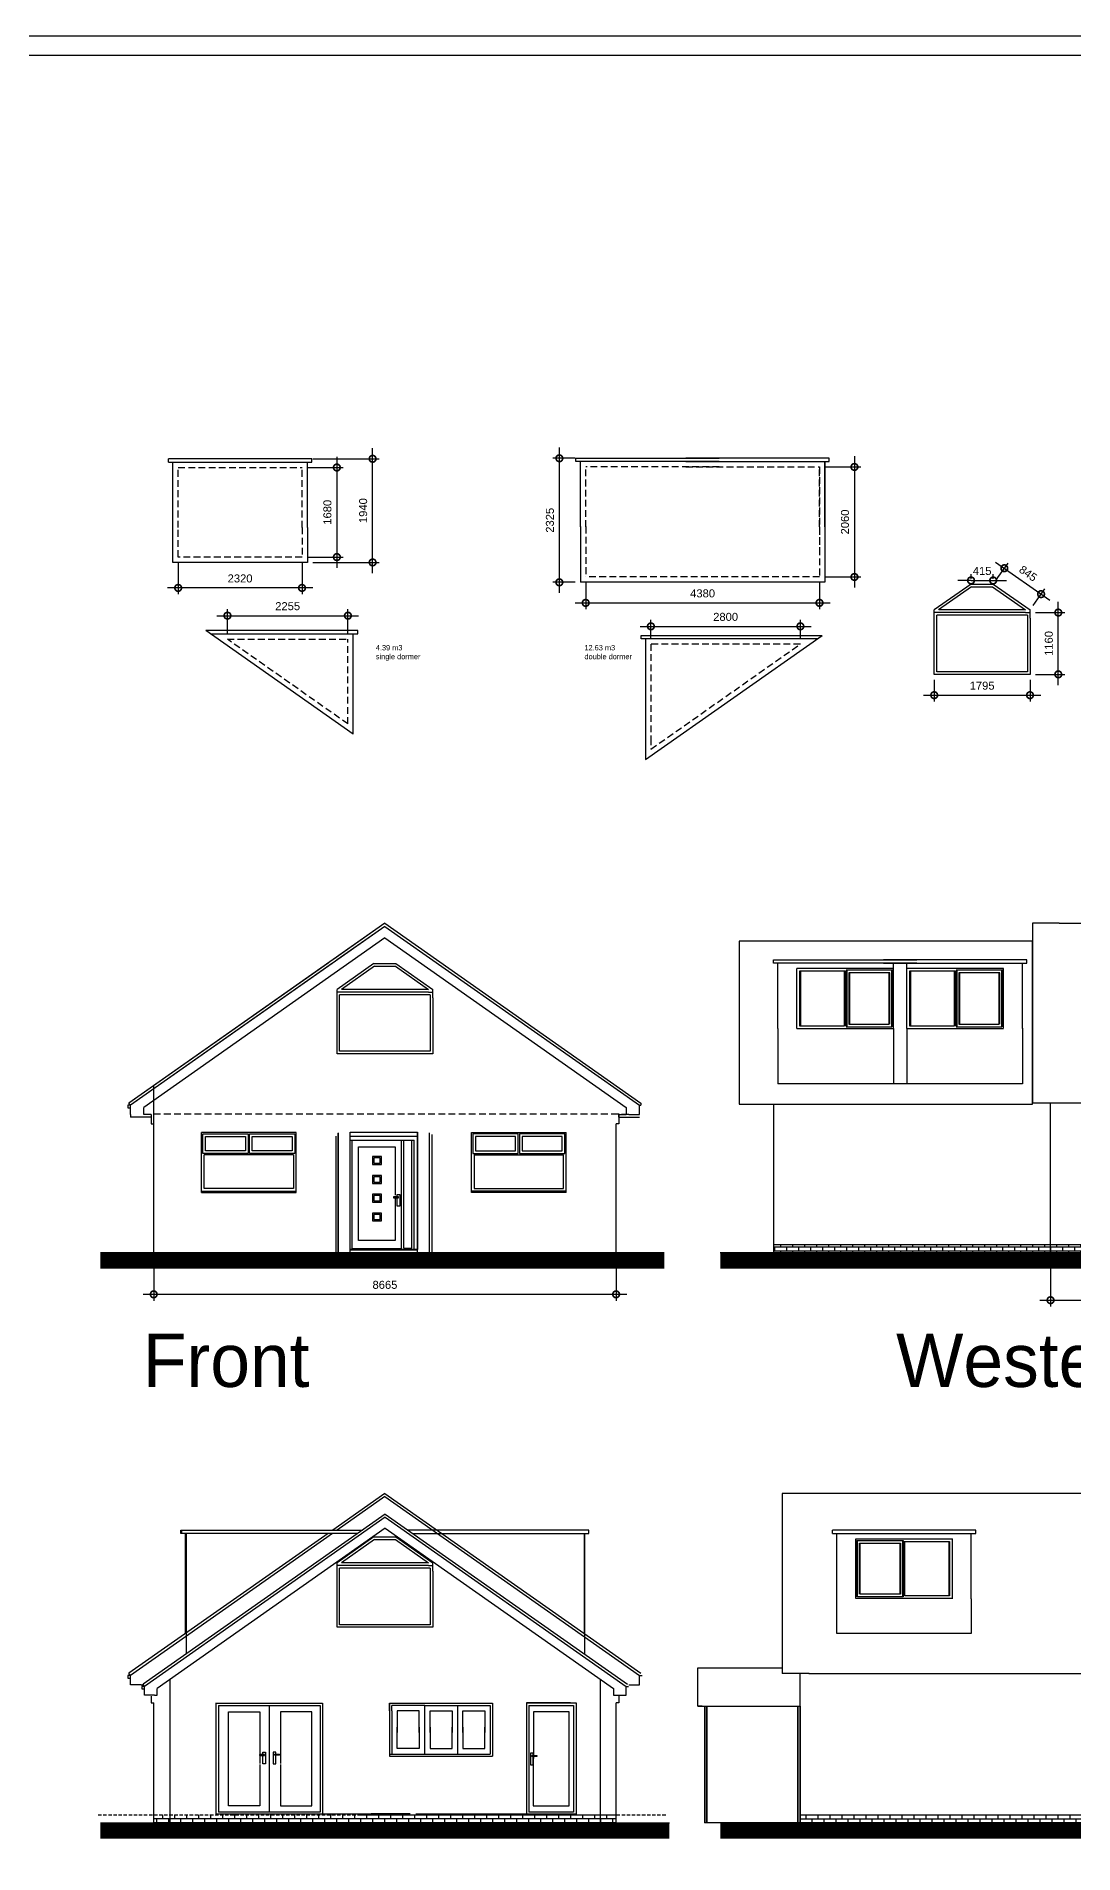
# Model space of a CAD drawing. Header units: millimetres. Extents: x 172500 to 842273, y -2500 to 360123.
# Drawn here: x 215958 to 235398, y 25027 to 59088 of the extents above; entities that cross this region are included whole.
import ezdxf

# ---------------------------------------------------------------- set-up
doc = ezdxf.new("R2010")
doc.units = ezdxf.units.MM
doc.linetypes.add('DASHED', pattern=[19.05, 12.7, -6.35])
for name, color, linetype, plot in [('A2  --  Construction Lines', 30, 'Continuous', False), ('A2  --  Defpoints', 16, 'Continuous', False), ('A2  --  Viewport', 243, 'Continuous', False)]:
    doc.layers.add(name, color=color, linetype=linetype, plot=plot)
for name, color, linetype in [('A2 - 1 (0.13mm)', 1, 'Continuous'), ('A2 - Elevation - Detail', 8, 'Continuous'), ('A2 - Elevation - Main Detail', 1, 'Continuous'), ('A2 - Elevation - Wall', 7, 'Continuous'), ('A2 - Elevation - Windoors', 2, 'Continuous'), ('A2 - Hatch - Brick', 8, 'Continuous'), ('A2 - Hatch - Roof', 8, 'Continuous'), ('A2 - Plan - Windoors', 2, 'Continuous')]:
    doc.layers.add(name, color=color, linetype=linetype)
doc.styles.get("Standard").update_dxf_attribs({"font": ''})
doc.styles.add('TEMPLATE (Arial)', font='arial.ttf')
doc.styles.get('Standard').set_extended_font_data('Poppins Light')
doc.dimstyles.new('A2 - Modern', dxfattribs={"dimscale": 100, "dimtxt": 1.5, "dimasz": 2.5, "dimexe": 1.2, "dimexo": 1, "dimgap": 1, "dimtad": 1, "dimdec": 0, "dimrnd": 5, "dimdsep": 46, "dimtxsty": 'TEMPLATE (Arial)', "dimblk1": 'DOTSMALL', "dimblk2": 'DOTSMALL', "dimsah": 1, "dimcen": 2.5, "dimdle": 2, "dimclrd": 251, "dimclre": 251, "dimclrt": 3, "dimadec": 1, "dimazin": 0, "dimtfac": 1, "dimtdec": 0, "dimtix": 1, "dimtmove": 2, "dimatfit": 3, "dimldrblk": 'ARCHTICK', "dimfxl": 1, "dimtfillclr": 3, "dimarcsym": 0})
pattern_1 = [(0, (15540.69, -132326.91), (0, 74.990173), []), (90, (15540.69, -132326.91), (-112.4712, 74.990173), [74.99017, -74.99017])]
pattern_2 = [(0, (-24837.41, -147693.64), (0, 74.990173), []), (90, (-24837.41, -147693.64), (-112.4712, 74.990173), [74.99017, -74.99017])]

# ---------------------------------------------------------------- blocks, each defined once
blk = doc.blocks.new('*U23')
at = {"layer": 'A2  --  Defpoints', "color": 1}
blk.add_lwpolyline([(-29700, -2525), (29520, -2525), (29520, 39352), (-29700, 39352)], close=True, dxfattribs=at)
at = {"layer": 'A2  --  Viewport'}
blk.add_lwpolyline([(22845, -2175), (-29350, -2175), (-29350, 39002), (22845, 39002)], dxfattribs=at)
blk = doc.blocks.new('_DotSmall')
at = {"color": 0, "linetype": 'ByBlock', "const_width": 0.5}
blk.add_lwpolyline([(-0.0625, 0, 1), (0.0625, 0, 1)], format="xyb", close=True, dxfattribs=at)
blk = doc.blocks.new('*D117')
at = {"layer": 'A2 - 1 (0.13mm)', "color": 251, "lineweight": -2, "transparency": 16777216}
for p, q in [((232785, 47030), (232785, 46620)), ((234580, 47030), (234580, 46620)), ((232585, 46740), (234780, 46740))]:
    blk.add_line(p, q, dxfattribs=at)
at = {"layer": 'A2 - 1 (0.13mm)', "color": 251, "lineweight": -2, "transparency": 16777216, "xscale": 250, "yscale": 250, "zscale": 250, "rotation": 180}
blk.add_blockref('_DotSmall', (232785, 46740), dxfattribs=at)
at = {"layer": 'A2 - 1 (0.13mm)', "color": 251, "lineweight": -2, "transparency": 16777216, "xscale": 250, "yscale": 250, "zscale": 250}
blk.add_blockref('_DotSmall', (234580, 46740), dxfattribs=at)
at = {"layer": 'A2 - 1 (0.13mm)', "color": 3, "transparency": 16777216, "insert": (233683, 46917), "char_height": 150, "attachment_point": 5, "style": 'TEMPLATE (Arial)'}
blk.add_mtext('1795', dxfattribs=at)
blk = doc.blocks.new('_ArchTick')
at = {"color": 0, "linetype": 'ByBlock', "const_width": 0.15}
blk.add_lwpolyline([(-0.5, -0.5), (0.5, 0.5)], dxfattribs=at)
blk = doc.blocks.new('*D130')
at = {"layer": 'A2 - 1 (0.13mm)', "color": 251, "lineweight": -2, "transparency": 16777216}
for p, q in [((235110, 46930), (235110, 48488)), ((234680, 48288), (235230, 48288)), ((234680, 47130), (235230, 47130))]:
    blk.add_line(p, q, dxfattribs=at)
at = {"layer": 'A2 - 1 (0.13mm)', "color": 251, "lineweight": -2, "transparency": 16777216, "xscale": 250, "yscale": 250, "zscale": 250}
for p, rotation in [((235110, 48288), 90), ((235110, 47130), 270)]:
    blk.add_blockref('_DotSmall', p, dxfattribs=dict(at, rotation=rotation))
at = {"layer": 'A2 - 1 (0.13mm)', "color": 3, "transparency": 16777216, "insert": (234933, 47709), "char_height": 150, "attachment_point": 5, "rotation": 90, "style": 'TEMPLATE (Arial)'}
blk.add_mtext('1160', dxfattribs=at)
blk = doc.blocks.new('*D131')
at = {"layer": 'A2 - 1 (0.13mm)', "color": 251, "lineweight": -2, "transparency": 16777216}
for p, q in [((233475, 48890), (233225, 48890)), ((233475, 48922), (233475, 49010)), ((233475, 48890), (233890, 48890)), ((233890, 48922), (233890, 49010)), ((233890, 48890), (234140, 48890))]:
    blk.add_line(p, q, dxfattribs=at)
at = {"layer": 'A2 - 1 (0.13mm)', "color": 251, "lineweight": -2, "transparency": 16777216, "xscale": 250, "yscale": 250, "zscale": 250}
blk.add_blockref('_DotSmall', (233475, 48890), dxfattribs=at)
at = {"layer": 'A2 - 1 (0.13mm)', "color": 251, "lineweight": -2, "transparency": 16777216, "xscale": 250, "yscale": 250, "zscale": 250, "rotation": 180}
blk.add_blockref('_DotSmall', (233890, 48890), dxfattribs=at)
at = {"layer": 'A2 - 1 (0.13mm)', "color": 3, "transparency": 16777216, "insert": (233683, 49067), "char_height": 150, "attachment_point": 5, "style": 'TEMPLATE (Arial)'}
blk.add_mtext('415', dxfattribs=at)
blk = doc.blocks.new('*D132')
at = {"layer": 'A2 - 1 (0.13mm)', "color": 251, "lineweight": -2, "transparency": 16777216}
for p, q in [((218158, 36193), (218158, 35390)), ((226823, 36193), (226823, 35390)), ((217958, 35510), (227023, 35510))]:
    blk.add_line(p, q, dxfattribs=at)
at = {"layer": 'A2 - 1 (0.13mm)', "color": 251, "lineweight": -2, "transparency": 16777216, "xscale": 250, "yscale": 250, "zscale": 250, "rotation": 180}
blk.add_blockref('_DotSmall', (218158, 35510), dxfattribs=at)
at = {"layer": 'A2 - 1 (0.13mm)', "color": 251, "lineweight": -2, "transparency": 16777216, "xscale": 250, "yscale": 250, "zscale": 250}
blk.add_blockref('_DotSmall', (226823, 35510), dxfattribs=at)
at = {"layer": 'A2 - 1 (0.13mm)', "color": 3, "transparency": 16777216, "insert": (222491, 35687), "char_height": 150, "attachment_point": 5, "style": 'TEMPLATE (Arial)'}
blk.add_mtext('8665', dxfattribs=at)
blk = doc.blocks.new('*D133')
at = {"layer": 'A2 - 1 (0.13mm)', "color": 251, "lineweight": -2, "transparency": 16777216}
for p, q in [((234965, 36343), (234965, 35280)), ((244105, 36343), (244105, 35280)), ((234765, 35400), (244305, 35400))]:
    blk.add_line(p, q, dxfattribs=at)
at = {"layer": 'A2 - 1 (0.13mm)', "color": 251, "lineweight": -2, "transparency": 16777216, "xscale": 250, "yscale": 250, "zscale": 250, "rotation": 180}
blk.add_blockref('_DotSmall', (234965, 35400), dxfattribs=at)
at = {"layer": 'A2 - 1 (0.13mm)', "color": 251, "lineweight": -2, "transparency": 16777216, "xscale": 250, "yscale": 250, "zscale": 250}
blk.add_blockref('_DotSmall', (244105, 35400), dxfattribs=at)
at = {"layer": 'A2 - 1 (0.13mm)', "color": 3, "transparency": 16777216, "insert": (239535, 35577), "char_height": 150, "attachment_point": 5, "style": 'TEMPLATE (Arial)'}
blk.add_mtext('9140', dxfattribs=at)
blk = doc.blocks.new('*D142')
at = {"layer": 'A2 - 1 (0.13mm)', "color": 251, "lineweight": -2, "transparency": 16777216}
for p, q in [((231290, 51217), (231290, 48755)), ((230735, 51017), (231410, 51017)), ((230735, 48955), (231410, 48955))]:
    blk.add_line(p, q, dxfattribs=at)
at = {"layer": 'A2 - 1 (0.13mm)', "color": 251, "lineweight": -2, "transparency": 16777216, "xscale": 250, "yscale": 250, "zscale": 250}
for p, rotation in [((231290, 51017), 90), ((231290, 48955), 270)]:
    blk.add_blockref('_DotSmall', p, dxfattribs=dict(at, rotation=rotation))
at = {"layer": 'A2 - 1 (0.13mm)', "color": 3, "transparency": 16777216, "insert": (231113, 49986), "char_height": 150, "attachment_point": 5, "rotation": 90, "style": 'TEMPLATE (Arial)'}
blk.add_mtext('2060', dxfattribs=at)
blk = doc.blocks.new('*D143')
at = {"layer": 'A2 - 1 (0.13mm)', "color": 251, "lineweight": -2, "transparency": 16777216}
for p, q in [((226253, 48855), (226253, 48350)), ((230635, 48855), (230635, 48350)), ((226053, 48470), (230835, 48470))]:
    blk.add_line(p, q, dxfattribs=at)
at = {"layer": 'A2 - 1 (0.13mm)', "color": 251, "lineweight": -2, "transparency": 16777216, "xscale": 250, "yscale": 250, "zscale": 250, "rotation": 180}
blk.add_blockref('_DotSmall', (226253, 48470), dxfattribs=at)
at = {"layer": 'A2 - 1 (0.13mm)', "color": 251, "lineweight": -2, "transparency": 16777216, "xscale": 250, "yscale": 250, "zscale": 250}
blk.add_blockref('_DotSmall', (230635, 48470), dxfattribs=at)
at = {"layer": 'A2 - 1 (0.13mm)', "color": 3, "transparency": 16777216, "insert": (228444, 48647), "char_height": 150, "attachment_point": 5, "style": 'TEMPLATE (Arial)'}
blk.add_mtext('4380', dxfattribs=at)
blk = doc.blocks.new('*D144')
at = {"layer": 'A2 - 1 (0.13mm)', "color": 251, "lineweight": -2, "transparency": 16777216}
for p, q in [((227275, 48030), (230477, 48030)), ((227475, 47798), (227475, 48150)), ((230277, 47798), (230277, 48150))]:
    blk.add_line(p, q, dxfattribs=at)
at = {"layer": 'A2 - 1 (0.13mm)', "color": 251, "lineweight": -2, "transparency": 16777216, "xscale": 250, "yscale": 250, "zscale": 250, "rotation": 180}
blk.add_blockref('_DotSmall', (227475, 48030), dxfattribs=at)
at = {"layer": 'A2 - 1 (0.13mm)', "color": 251, "lineweight": -2, "transparency": 16777216, "xscale": 250, "yscale": 250, "zscale": 250}
blk.add_blockref('_DotSmall', (230277, 48030), dxfattribs=at)
at = {"layer": 'A2 - 1 (0.13mm)', "color": 3, "transparency": 16777216, "insert": (228876, 48207), "char_height": 150, "attachment_point": 5, "style": 'TEMPLATE (Arial)'}
blk.add_mtext('2800', dxfattribs=at)
blk = doc.blocks.new('*D155')
at = {"layer": 'A2 - 1 (0.13mm)', "color": 251, "lineweight": -2, "transparency": 16777216}
for p, q in [((221590, 51207), (221590, 49128)), ((221037, 51007), (221710, 51007)), ((221037, 49328), (221710, 49328))]:
    blk.add_line(p, q, dxfattribs=at)
at = {"layer": 'A2 - 1 (0.13mm)', "color": 251, "lineweight": -2, "transparency": 16777216, "xscale": 250, "yscale": 250, "zscale": 250}
for p, rotation in [((221590, 51007), 90), ((221590, 49328), 270)]:
    blk.add_blockref('_DotSmall', p, dxfattribs=dict(at, rotation=rotation))
at = {"layer": 'A2 - 1 (0.13mm)', "color": 3, "transparency": 16777216, "insert": (221413, 50168), "char_height": 150, "attachment_point": 5, "rotation": 90, "style": 'TEMPLATE (Arial)'}
blk.add_mtext('1680', dxfattribs=at)
blk = doc.blocks.new('*D156')
at = {"layer": 'A2 - 1 (0.13mm)', "color": 251, "lineweight": -2, "transparency": 16777216}
for p, q in [((218616, 49228), (218616, 48630)), ((220937, 49228), (220937, 48630)), ((221137, 48750), (218416, 48750))]:
    blk.add_line(p, q, dxfattribs=at)
at = {"layer": 'A2 - 1 (0.13mm)', "color": 251, "lineweight": -2, "transparency": 16777216, "xscale": 250, "yscale": 250, "zscale": 250, "rotation": 180}
blk.add_blockref('_DotSmall', (218616, 48750), dxfattribs=at)
at = {"layer": 'A2 - 1 (0.13mm)', "color": 251, "lineweight": -2, "transparency": 16777216, "xscale": 250, "yscale": 250, "zscale": 250}
blk.add_blockref('_DotSmall', (220937, 48750), dxfattribs=at)
at = {"layer": 'A2 - 1 (0.13mm)', "color": 3, "transparency": 16777216, "insert": (219776, 48927), "char_height": 150, "attachment_point": 5, "style": 'TEMPLATE (Arial)'}
blk.add_mtext('2320', dxfattribs=at)
blk = doc.blocks.new('*D158')
at = {"layer": 'A2 - 1 (0.13mm)', "color": 251, "lineweight": -2, "transparency": 16777216}
for p, q in [((219340, 48230), (221997, 48230)), ((219540, 47887), (219540, 48350)), ((221797, 47887), (221797, 48350))]:
    blk.add_line(p, q, dxfattribs=at)
at = {"layer": 'A2 - 1 (0.13mm)', "color": 251, "lineweight": -2, "transparency": 16777216, "xscale": 250, "yscale": 250, "zscale": 250, "rotation": 180}
blk.add_blockref('_DotSmall', (219540, 48230), dxfattribs=at)
at = {"layer": 'A2 - 1 (0.13mm)', "color": 251, "lineweight": -2, "transparency": 16777216, "xscale": 250, "yscale": 250, "zscale": 250}
blk.add_blockref('_DotSmall', (221797, 48230), dxfattribs=at)
at = {"layer": 'A2 - 1 (0.13mm)', "color": 3, "transparency": 16777216, "insert": (220668, 48407), "char_height": 150, "attachment_point": 5, "style": 'TEMPLATE (Arial)'}
blk.add_mtext('2255', dxfattribs=at)
blk = doc.blocks.new('*D160')
at = {"layer": 'A2 - 1 (0.13mm)', "color": 251, "lineweight": -2, "transparency": 16777216}
for p, q in [((226053, 51180), (225640, 51180)), ((225760, 48655), (225760, 51380)), ((226053, 48855), (225640, 48855))]:
    blk.add_line(p, q, dxfattribs=at)
at = {"layer": 'A2 - 1 (0.13mm)', "color": 251, "lineweight": -2, "transparency": 16777216, "xscale": 250, "yscale": 250, "zscale": 250}
for p, rotation in [((225760, 51180), 90), ((225760, 48855), 270)]:
    blk.add_blockref('_DotSmall', p, dxfattribs=dict(at, rotation=rotation))
at = {"layer": 'A2 - 1 (0.13mm)', "color": 3, "transparency": 16777216, "insert": (225583, 50018), "char_height": 150, "attachment_point": 5, "rotation": 90, "style": 'TEMPLATE (Arial)'}
blk.add_mtext('2325', dxfattribs=at)
blk = doc.blocks.new('*U162')
at = {"layer": 'A2 - Elevation - Detail'}
for points in [[(83, 74), (-83, 74), (-83, -74), (83, -74)], [(58, 49), (-58, 49), (-58, -49), (58, -49)]]:
    blk.add_lwpolyline(points, close=True, dxfattribs=at)
blk = doc.blocks.new('*U164')
at = {"layer": 'A2 - Plan - Windoors', "color": 0, "linetype": 'ByBlock', "lineweight": -2, "transparency": 16777216}
for p in [(0, 1057), (0, 704), (0, 352), (0, 0)]:
    blk.add_blockref('*U162', p, dxfattribs=at)
blk = doc.blocks.new('*D171')
at = {"layer": 'A2 - 1 (0.13mm)', "color": 251, "lineweight": -2, "transparency": 16777216}
for p, q in [((221137, 51170), (222380, 51170)), ((222260, 49028), (222260, 51370)), ((221137, 49228), (222380, 49228))]:
    blk.add_line(p, q, dxfattribs=at)
at = {"layer": 'A2 - 1 (0.13mm)', "color": 251, "lineweight": -2, "transparency": 16777216, "xscale": 250, "yscale": 250, "zscale": 250}
for p, rotation in [((222260, 51170), 90), ((222260, 49228), 270)]:
    blk.add_blockref('_DotSmall', p, dxfattribs=dict(at, rotation=rotation))
at = {"layer": 'A2 - 1 (0.13mm)', "color": 3, "transparency": 16777216, "insert": (222083, 50199), "char_height": 150, "attachment_point": 5, "rotation": 90, "style": 'TEMPLATE (Arial)'}
blk.add_mtext('1940', dxfattribs=at)
blk = doc.blocks.new('*D172')
at = {"layer": 'A2 - 1 (0.13mm)', "color": 251, "lineweight": -2, "transparency": 16777216}
for p, q in [((233935, 49234), (234952, 48519)), ((233948, 48904), (234168, 49217)), ((234638, 48419), (234857, 48732)), ((198427, 30462), (198427, 31430)), ((203618, 30462), (203618, 31430)), ((198227, 31310), (203818, 31310))]:
    blk.add_line(p, q, dxfattribs=at)
at = {"layer": 'A2 - 1 (0.13mm)', "color": 251, "lineweight": -2, "transparency": 16777216, "xscale": 250, "yscale": 250, "zscale": 250}
for p, rotation in [((234099, 49119), 144.8918952329957), ((234788, 48634), 324.8918952329958), ((198427, 31310), 180)]:
    blk.add_blockref('_DotSmall', p, dxfattribs=dict(at, rotation=rotation))
blk.add_blockref('_DotSmall', (203618, 31310), dxfattribs=at)
at = {"layer": 'A2 - 1 (0.13mm)', "color": 3, "transparency": 16777216, "insert": (234545, 49021), "char_height": 150, "attachment_point": 5, "rotation": 324.8919, "style": 'TEMPLATE (Arial)'}
blk.add_mtext('845', dxfattribs=at)
at = {"layer": 'A2 - 1 (0.13mm)', "color": 3, "transparency": 16777216, "insert": (201022, 31487), "char_height": 150, "attachment_point": 5, "style": 'TEMPLATE (Arial)'}
blk.add_mtext('5190', dxfattribs=at)

msp = doc.modelspace()

# ---------------------------------------------------------------- hatches: boundary and pattern name
at = {"layer": 'A2 - Hatch - Brick'}
h = msp.add_hatch(dxfattribs=at)
h.set_pattern_fill('AR-BRSTD', color=256, scale=1.107)
h.set_pattern_definition(pattern_1)
h.paths.add_polyline_path([(234965.3, 36292.7), (234965.3, 36442.7), (229774.1, 36442.7), (229774.1, 36292.7)])
h = msp.add_hatch(dxfattribs=at)
h.set_pattern_fill('AR-BRSTD', color=256, scale=1.107)
h.set_pattern_definition(pattern_1)
h.paths.add_polyline_path([(234965.3, 36442.7), (234965.3, 36292.7), (238960.3, 36292.7), (238960.3, 36442.7)])
h = msp.add_hatch(dxfattribs=at)
h.set_pattern_fill('AR-BRSTD', color=256, scale=1.107)
h.set_pattern_definition(pattern_2)
h.paths.add_polyline_path([(218458, 25754.9), (218158, 25754.9), (218158, 25604.9), (218458, 25604.9)])
h = msp.add_hatch(dxfattribs=at)
h.set_pattern_fill('AR-BRSTD', color=256, scale=1.107)
h.set_pattern_definition(pattern_2)
h.paths.add_polyline_path([(226523, 25604.9), (226523, 25754.9), (218458, 25754.9), (218458, 25604.9)])
h = msp.add_hatch(dxfattribs=at)
h.set_pattern_fill('AR-BRSTD', color=256, scale=1.107)
h.set_pattern_definition(pattern_2)
h.paths.add_polyline_path([(226523, 25754.9), (226523, 25604.9), (226823, 25604.9), (226823, 25754.9)])
h = msp.add_hatch(dxfattribs=at)
h.set_pattern_fill('AR-BRSTD', color=256, scale=1.107)
h.set_pattern_definition([(0, (230274.06, 25754.9), (0, 74.9902), []), (90, (230274.06, 25754.9), (-112.4712, 74.9902), [74.9902, -74.9902])])
h.paths.add_polyline_path([(230274.1, 25754.9), (230274.1, 25604.9), (239414.1, 25604.9), (239414.1, 25754.9)])
at = {"layer": 'A2 - Hatch - Roof'}
h = msp.add_hatch(dxfattribs=at)
h.set_pattern_fill('LINE', color=8, scale=50)
h.set_pattern_definition([(0, (218083, 31367.2), (0, 158.75), [])])
h.paths.add_polyline_path([(218179.8, 29229.9), (218158.8, 29229.9), (218158.8, 29179.9), (218208, 29179.9)])
h = msp.add_hatch(dxfattribs=at)
h.set_pattern_fill('LINE', color=8, scale=50)
h.set_pattern_definition([(0, (374673.87, 31366.32), (0, 158.75), [])])
h.paths.add_polyline_path([(226773, 29179.9), (226819.5, 29179.9), (226819.5, 29229.9), (226801.2, 29229.9)])

# ---------------------------------------------------------------- linework, layer by layer
at = {"layer": 'A2  --  Construction Lines', "linetype": 'DASHED', "ltscale": 5}
msp.add_line((217116.7, 25754.9), (227781.7, 25754.9), dxfattribs=at)
msp.add_line((217116.7, 25754.9), (227781.7, 25754.9), dxfattribs=at)
at = {"layer": 'A2 - 1 (0.13mm)'}
for p, q in [((221120, 51170), (218432.9, 51170)), ((218432.9, 51107.2), (218432.9, 51170)), ((218432.9, 51107.2), (221120, 51107.2)), ((218516.1, 49882.1), (218516.1, 51107.2)), ((221036.9, 49882.1), (221036.9, 51107.2)), ((221120, 51107.2), (221120, 51170)), ((218516.1, 49227.9), (218516.1, 49882.1)), ((221036.9, 49882.1), (221036.9, 49227.9)), ((221036.9, 49227.9), (218516.1, 49227.9)), ((221980, 47950), (219134.3, 47950)), ((219223.6, 47887.2), (221980, 47887.2)), ((222490.5, 42466.9), (217693.8, 39094.7)), ((222490.5, 42407.3), (217720.5, 39053.9)), ((222490.5, 42466.9), (221513.4, 41780)), ((222490.5, 42407.3), (221598.2, 41780)), ((222490.5, 42466.9), (227287.2, 39094.7)), ((222490.5, 42466.9), (227287.2, 39094.7)), ((222490.5, 42407.3), (227260.5, 39053.9)), ((222490.5, 42407.3), (227260.5, 39053.9)), ((222490.5, 42189.6), (217970.5, 39012)), ((222490.5, 42189.6), (227010.5, 39012)), ((221424.1, 41717.2), (217693.8, 39094.7)), ((221508.9, 41717.2), (217720.5, 39053.9)), ((229774.1, 41780), (232461.1, 41780)), ((229774.1, 41717.2), (229774.1, 41780)), ((232461.1, 41717.2), (229774.1, 41717.2)), ((229857.2, 40492.1), (229857.2, 41717.2)), ((230211.9, 40492.1), (230211.9, 41616.9)), ((232023.2, 41616.9), (230211.9, 41616.9)), ((231117, 41565.9), (230278, 41565.9)), ((234522.4, 41780), (231835.3, 41780)), ((231835.3, 41717.2), (234522.4, 41717.2)), ((232023.2, 40498.5), (232023.2, 41717.2)), ((232273.2, 40494.4), (232273.2, 41717.2)), ((233178.3, 41565.9), (232339.3, 41565.9)), ((234084.5, 40498.5), (234084.5, 41616.9)), ((234439.3, 40492.1), (234439.3, 41717.2)), ((234522.4, 41717.2), (234522.4, 41780)), ((229857.2, 40492.1), (229857.2, 39455.1)), ((230211.9, 40494.4), (232023.2, 40494.4)), ((232023.2, 40494.4), (232023.2, 39455.1)), ((232273.2, 40494.4), (234084.5, 40494.4)), ((232273.2, 40494.4), (232273.2, 39455.1)), ((234439.3, 40498.5), (234439.3, 39455.1)), ((217720.5, 38879.6), (217720.5, 38829.6)), ((218108, 38879.6), (218108, 38705.3)), ((226873, 38879.6), (226873, 38705.3)), ((218108, 38705.3), (218158, 38705.3)), ((226873, 38705.3), (226823, 38705.3)), ((226873, 38704.5), (226823, 38704.1)), ((226871.8, 38828.8), (226873, 38704.5)), ((222490.5, 31779), (221513.4, 31092.1)), ((222490.5, 31719.4), (221598.2, 31092.1)), ((222490.5, 31779), (227287.2, 28406.9)), ((222490.5, 31719.4), (227260.5, 28366)), ((222497.3, 31391.4), (217958.6, 28200.6)), ((222497.3, 31391.4), (227036.1, 28200.6)), ((221424.1, 31029.4), (217693.8, 28406.9)), ((221508.9, 31029.4), (217720.5, 28366)), ((222497.3, 31335), (217983.8, 28162)), ((222497.3, 31129.1), (218220.4, 28122.3)), ((218667.7, 31092.1), (221513.4, 31092.1)), ((221424.1, 31029.4), (218667.7, 31029.4)), ((222497.3, 31335), (227010.8, 28162)), ((222497.3, 31129.1), (226774.3, 28122.3)), ((226313.3, 31092.1), (223467.6, 31092.1)), ((223556.9, 31029.4), (226313.3, 31029.4)), ((233563.3, 31092.1), (230876.2, 31092.1)), ((230876.2, 31029.4), (230876.2, 31092.1)), ((230876.2, 31029.4), (233563.3, 31029.4)), ((230959.3, 29804.3), (230959.3, 31029.4)), ((233480.1, 29804.3), (233480.1, 31029.4)), ((233563.3, 31029.4), (233563.3, 31092.1)), ((231314.1, 29810.6), (231314.1, 30929.1)), ((231314.1, 30929.1), (233125.4, 30929.1)), ((232220.3, 30878), (233059.3, 30878)), ((233125.4, 29804.3), (233125.4, 30929.1)), ((230959.3, 29150), (230959.3, 29804.3)), ((233125.4, 29806.6), (231314.1, 29806.6)), ((233480.1, 29804.3), (233480.1, 29150)), ((233480.1, 29150), (230959.3, 29150)), ((218108, 27979.2), (218108, 27854.9)), ((226873, 27979.2), (226873, 27854.9)), ((218108, 27854.9), (218158, 27854.9)), ((226873, 27854.9), (226823, 27854.9))]:
    msp.add_line(p, q, dxfattribs=at)
at = {"layer": 'A2 - 1 (0.13mm)', "color": 1}
for p, q in [((226070, 51180), (228757.1, 51180)), ((228757.1, 51117.2), (226070, 51117.2)), ((226153.1, 49892.1), (226153.1, 51117.2)), ((230818.4, 51180), (228131.3, 51180)), ((228131.3, 51117.2), (230818.4, 51117.2)), ((230735.2, 49892.1), (230735.2, 51117.2)), ((227292, 47861), (230682.2, 47861)), ((230592.9, 47798.3), (227292, 47798.3)), ((218681.4, 31092.1), (222071.6, 31092.1)), ((221982.3, 31029.4), (218681.4, 31029.4)), ((226313.3, 31092.1), (222923.1, 31092.1)), ((223012.4, 31029.4), (226313.3, 31029.4))]:
    msp.add_line(p, q, dxfattribs=at)
at = {"layer": 'A2 - 1 (0.13mm)', "linetype": 'DASHED', "ltscale": 10}
for p, q in [((218616.1, 49882.1), (218616.1, 51007.2)), ((218616.1, 51007.2), (220936.9, 51007.2)), ((220936.9, 49882.1), (220936.9, 51007.2)), ((226253.1, 49892.1), (226253.1, 51017.2)), ((228757.1, 51017.2), (226253.1, 51017.2)), ((218616.1, 49327.9), (218616.1, 49882.1)), ((220936.9, 49882.1), (220936.9, 49327.9)), ((220936.9, 49327.9), (218616.1, 49327.9)), ((219539.7, 47787.2), (221796.9, 47787.2))]:
    msp.add_line(p, q, dxfattribs=at)
at = {"layer": 'A2 - 1 (0.13mm)', "color": 1, "linetype": 'DASHED', "ltscale": 10}
for p, q in [((228131.3, 51017.2), (230635.2, 51017.2)), ((230635.2, 49892.1), (230635.2, 51017.2)), ((230276.8, 47698.3), (227475.1, 47698.3))]:
    msp.add_line(p, q, dxfattribs=at)
at = {"layer": 'A2 - 1 (0.13mm)', "color": 1}
for points in [[(226070, 51117.2), (226070, 51180)], [(230735.2, 51117.2), (230735.2, 48855.2), (230735.2, 48855.2), (226153.1, 48855.2)], [(230818.4, 51117.2), (230818.4, 51180)], [(226153.1, 49898.5), (226153.1, 49237.9)], [(230735.2, 49892.1), (230735.2, 49237.9)], [(226153.1, 49237.9), (226153.1, 48855.2)], [(227292, 47798.3), (227292, 47861)], [(227375.1, 45536.1), (230682.2, 47861)], [(227375.1, 47798.3), (227375.1, 45928.5)], [(227375.1, 45928.5), (227375.1, 45536.1)], [(218681.4, 31029.4), (218681.4, 31092.1)], [(218764.6, 31029.4), (218764.6, 29159.6)], [(226230.1, 31029.4), (226230.1, 29159.6)], [(226313.3, 31029.4), (226313.3, 31092.1)], [(218764.6, 29159.6), (218764.6, 28767.2)], [(226230.1, 29159.6), (226230.1, 28767.2)]]:
    msp.add_lwpolyline(points, dxfattribs=at)
at = {"layer": 'A2 - 1 (0.13mm)', "color": 1, "linetype": 'DASHED', "ltscale": 10}
for points in [[(230635.2, 51017.2), (230635.2, 48955.2), (226253.1, 48955.2)], [(230635.2, 49892.1), (230635.2, 49337.9)], [(227475.1, 45728.6), (230276.8, 47698.3)], [(227475.1, 47698.3), (227475.1, 45928.5)], [(227475.1, 45928.5), (227475.1, 45728.6)]]:
    msp.add_lwpolyline(points, dxfattribs=at)
at = {"layer": 'A2 - 1 (0.13mm)', "linetype": 'DASHED', "ltscale": 10}
for points in [[(226253.1, 49898.5), (226253.1, 48955.2)], [(221796.9, 46200.4), (219539.7, 47787.2)], [(221796.9, 46200.4), (221796.9, 47787.2)]]:
    msp.add_lwpolyline(points, dxfattribs=at)
at = {"layer": 'A2 - 1 (0.13mm)'}
for points in [[(221896.9, 46007.9), (219134.3, 47950)], [(221896.9, 46007.9), (221896.9, 47887.2)], [(221980, 47887.2), (221980, 47950)], [(234084.5, 41616.9), (232273.2, 41616.9)], [(218158, 38705.3), (218158, 39421)], [(234439.3, 39455.1), (229857.2, 39455.1)], [(217720.5, 38879.6), (217720.5, 39053.9), (217670.5, 39053.9)], [(217670.5, 39053.9), (217670.5, 39003.9), (217720.5, 39003.9)], [(217720.5, 39053.9), (217693.8, 39094.7)], [(217970.5, 38879.6), (217970.5, 39012)], [(218108, 38879.6), (217970.5, 38879.6)], [(226871.8, 38828.8), (226871.8, 38900)], [(226873, 38879.6), (226923, 38879.6)], [(226873, 38879.6), (227010.5, 38879.6)], [(227060.5, 38879.6), (226923, 38879.6)], [(227010.5, 39012), (227010.5, 38879.6)], [(227060.5, 38879.6), (227260.5, 38879.6), (227260.5, 39053.9), (227287.2, 39053.9)], [(227287.2, 39094.7), (227287.2, 39053.9)], [(218108, 38829.6), (217720.5, 38829.6)], [(218158, 36292.7), (218158, 38705.3)], [(218158, 36292.7), (218158, 38542.7)], [(226823, 36292.7), (226823, 38704.1)], [(226873, 38829.6), (227260.5, 38829.6)], [(217158, 36292.7), (227723, 36292.7)], [(218667.7, 31029.4), (218667.7, 31092.1)], [(218750.9, 29150), (218750.9, 31029.4)], [(226230.1, 29150), (226230.1, 31029.4)], [(226313.3, 31029.4), (226313.3, 31092.1)], [(226313.3, 31029.4), (226313.3, 31092.1)], [(217920.5, 28191.7), (217720.5, 28191.7), (217720.5, 28366), (217670.5, 28366)], [(217670.5, 28366), (217670.5, 28316), (217720.5, 28316)], [(217720.5, 28366), (217693.8, 28406.9)], [(227060.5, 28191.7), (227260.5, 28191.7), (227260.5, 28366), (227310.5, 28366)], [(217920.5, 28191.7), (217964.4, 28191.7)], [(218173.1, 27997), (217983.8, 27997), (217983.8, 28162), (217936.5, 28162)], [(217936.5, 28162), (217936.5, 28114.6), (217983.8, 28114.6)], [(217983.8, 28162), (217958.6, 28200.6)], [(218173.1, 27997), (218220.4, 27997)], [(218220.4, 27997), (218220.4, 28122.3)], [(226821.6, 27997), (227010.8, 27997), (227010.8, 28162), (227058.1, 28162)], [(218158, 25604.9), (218158, 27854.9)], [(226823, 25604.9), (226823, 27854.9)]]:
    msp.add_lwpolyline(points, dxfattribs=at)
at = {"layer": 'A2 - 1 (0.13mm)', "color": 0, "linetype": 'DASHED', "ltscale": 10}
msp.add_lwpolyline([(218158, 38892.7), (226871.8, 38892.7)], dxfattribs=at)
at = {"layer": 'A2 - 1 (0.13mm)', "color": 1, "ltscale": 50}
for points in [[(239252.2, 31777.2), (230437.2, 31777.2)], [(230437.2, 28405), (239252.2, 28405)]]:
    msp.add_lwpolyline(points, dxfattribs=at)
at = {"layer": 'A2 - 1 (0.13mm)', "color": 0}
msp.add_lwpolyline([(226774.3, 28122.3), (226774.3, 27997), (226821.6, 27997)], dxfattribs=at)
at = {"layer": 'A2 - Elevation - Detail'}
for points in [[(219053, 37442.7), (220828, 37442.7)], [(221838, 36342.7), (223103, 36342.7)], [(220205.3, 26887.4), (220205.3, 26929.6), (220255.1, 26929.6), (220255.1, 26711.2), (220205.3, 26711.2), (220205.3, 26868.9)], [(220447.3, 26888.7), (220447.3, 26930.9), (220397.5, 26930.9), (220397.5, 26712.5), (220447.3, 26712.5), (220447.3, 26870.2)], [(225268.1, 26868.7), (225268.1, 26910.9), (225218.3, 26910.9), (225218.3, 26692.5), (225268.1, 26692.5), (225268.1, 26850.2)]]:
    msp.add_lwpolyline(points, dxfattribs=at)
at = {"layer": 'A2 - Elevation - Detail', "color": 254, "const_width": 300}
for points in [[(227728.7, 36142.7), (217158, 36142.7)], [(228774.1, 36142.7), (245405.2, 36142.7)], [(217158, 25454.9), (227823, 25454.9)], [(228774.1, 25454.9), (245605.3, 25454.9)]]:
    msp.add_lwpolyline(points, dxfattribs=at)
at = {"layer": 'A2 - Elevation - Detail'}
for points in [[(220232.3, 26887.4), (220137.7, 26887.4), (220137.7, 26868.9), (220232.3, 26868.9)], [(220420.2, 26888.7), (220514.9, 26888.7), (220514.9, 26870.2), (220420.2, 26870.2)], [(225241, 26868.7), (225335.7, 26868.7), (225335.7, 26850.2), (225241, 26850.2)]]:
    msp.add_lwpolyline(points, close=True, dxfattribs=at)
at = {"layer": 'A2 - Elevation - Main Detail'}
for p, q in [((230437.2, 31777.2), (229937.2, 31777.2)), ((229937.2, 31777.2), (229937.2, 28405)), ((230442.4, 28405), (229937.2, 28405)), ((226223, 25754.9), (226223, 25754.9))]:
    msp.add_line(p, q, dxfattribs=at)
at = {"layer": 'A2 - Elevation - Wall'}
msp.add_line((229774.1, 39077.3), (229774.1, 36292.7), dxfattribs=at)
at = {"layer": 'A2 - Elevation - Wall', "color": 1}
for p, q in [((218458, 28289.4), (218458, 25604.9)), ((226523, 28299), (226523, 25604.9))]:
    msp.add_line(p, q, dxfattribs=at)
at = {"layer": 'A2 - Elevation - Wall'}
for points in [[(234965.3, 36292.7), (234965.3, 39092.9)], [(228774.1, 36292.7), (245405.2, 36292.7)], [(230274.1, 25604.9), (230274.1, 28405)], [(217158, 25604.9), (227823, 25604.9)], [(245605.3, 25604.9), (228774.1, 25604.9)]]:
    msp.add_lwpolyline(points, dxfattribs=at)
at = {"layer": 'A2 - Elevation - Windoors'}
for p, q in [((234498.2, 48287.6), (234500.7, 48287.6)), ((231102, 41565.9), (230263, 41565.9)), ((230263, 41565.9), (230263, 40545.4)), ((230278, 41565.9), (230278, 40545.4)), ((231102, 40545.4), (231102, 41565.9)), ((231117, 40545.4), (231117, 41565.9)), ((231132.6, 41586.3), (231132.6, 40525)), ((231989.8, 41586.3), (231132.6, 41586.3)), ((231147.6, 41586.3), (231147.6, 40525)), ((232004.8, 41586.3), (231147.6, 41586.3)), ((231989.8, 40525), (231989.8, 41586.3)), ((232004.8, 40525), (232004.8, 41586.3)), ((233163.3, 41565.9), (232324.3, 41565.9)), ((232324.3, 41565.9), (232324.3, 40545.4)), ((232339.3, 41565.9), (232339.3, 40545.4)), ((233163.3, 40545.4), (233163.3, 41565.9)), ((233178.3, 40545.4), (233178.3, 41565.9)), ((233193.9, 41586.3), (233193.9, 40525)), ((234051, 41586.3), (233193.9, 41586.3)), ((233208.9, 41586.3), (233208.9, 40525)), ((234066, 41586.3), (233208.9, 41586.3)), ((234051, 40525), (234051, 41586.3)), ((234066, 40525), (234066, 41586.3)), ((231183.6, 41535.3), (231183.6, 40576.1)), ((231938.7, 41535.3), (231183.6, 41535.3)), ((231198.6, 41535.3), (231198.6, 40576.1)), ((231953.7, 41535.3), (231198.6, 41535.3)), ((231938.7, 40576.1), (231938.7, 41535.3)), ((231953.7, 40576.1), (231953.7, 41535.3)), ((233244.9, 41535.3), (233244.9, 40576.1)), ((234000, 41535.3), (233244.9, 41535.3)), ((233259.9, 41535.3), (233259.9, 40576.1)), ((234015, 41535.3), (233259.9, 41535.3)), ((234000, 40576.1), (234000, 41535.3)), ((234015, 40576.1), (234015, 41535.3)), ((230263, 40545.4), (231102, 40545.4)), ((231183.6, 40576.1), (231938.7, 40576.1)), ((232324.3, 40545.4), (233163.3, 40545.4)), ((233244.9, 40576.1), (234000, 40576.1)), ((231132.6, 40525), (231989.8, 40525)), ((233193.9, 40525), (234051, 40525)), ((229774.1, 36442.7), (238960.3, 36442.7)), ((231332.5, 29837.2), (231332.5, 30898.5)), ((231332.5, 30898.5), (232189.7, 30898.5)), ((231347.5, 29837.2), (231347.5, 30898.5)), ((231347.5, 30898.5), (232204.7, 30898.5)), ((231383.6, 29888.2), (231383.6, 30847.4)), ((231383.6, 30847.4), (232138.7, 30847.4)), ((231398.6, 29888.2), (231398.6, 30847.4)), ((231398.6, 30847.4), (232153.7, 30847.4)), ((232138.7, 30847.4), (232138.7, 29888.2)), ((232153.7, 30847.4), (232153.7, 29888.2)), ((232189.7, 30898.5), (232189.7, 29837.2)), ((232204.7, 30898.5), (232204.7, 29837.2)), ((232220.3, 29857.6), (232220.3, 30878)), ((232235.3, 29857.6), (232235.3, 30878)), ((232235.3, 30878), (233074.3, 30878)), ((233059.3, 30878), (233059.3, 29857.6)), ((233074.3, 30878), (233074.3, 29857.6)), ((232204.7, 29837.2), (231347.5, 29837.2)), ((232153.7, 29888.2), (231398.6, 29888.2)), ((233074.3, 29857.6), (232235.3, 29857.6)), ((219320.5, 27854.9), (219320.5, 25774.9)), ((219370.5, 27804.9), (221278.2, 27804.9)), ((219370.5, 27804.9), (219370.5, 25804.9)), ((223850.6, 27805), (223850.6, 26894.5)), ((224465.8, 27805), (224465.8, 26894.5)), ((224505.6, 27847.4), (224505.6, 26854.7)), ((221278.2, 25804.9), (219370.5, 25804.9)), ((222048, 25754.9), (226823, 25754.9)), ((230274.1, 25754.9), (244605.3, 25754.9))]:
    msp.add_line(p, q, dxfattribs=at)
at = {"layer": 'A2 - Elevation - Windoors', "color": 2}
for p, q in [((222283, 41710.2), (221593.2, 41225.3)), ((222293.7, 41660.2), (221675, 41225.3)), ((222687.3, 41660.2), (223306, 41225.3)), ((222698, 41710.2), (223387.8, 41225.3)), ((222283, 30962.8), (221593.2, 30477.9)), ((222293.7, 30912.8), (221675, 30477.9)), ((222687.3, 30912.8), (223306, 30477.9)), ((222698, 30962.8), (223387.8, 30477.9))]:
    msp.add_line(p, q, dxfattribs=at)
for points in [[(222283, 41710.2), (222698, 41710.2)], [(222293.7, 41660.2), (222687.3, 41660.2)], [(222283, 30962.8), (222698, 30962.8)], [(222293.7, 30912.8), (222687.3, 30912.8)]]:
    msp.add_lwpolyline(points, dxfattribs=at)
at = {"layer": 'A2 - Elevation - Windoors', "color": 8}
for points in [[(220148.7, 26695.7), (220148.7, 25924.9), (219558.7, 25924.9), (219558.7, 27684.9), (220148.7, 27684.9), (220148.7, 26714.1)], [(220530.5, 26695.7), (220530.5, 25924.9), (221120.5, 25924.9), (221120.5, 27684.9), (220530.5, 27684.9), (220530.5, 26714.1)], [(223133.9, 27298.9), (223133.9, 27703.4), (222722, 27703.4), (222722, 27298.9)], [(223337.1, 27298.9), (223337.1, 27703.4), (223749, 27703.4), (223749, 27298.9)], [(223952.3, 27298.9), (223952.3, 27703.4), (224364.1, 27703.4), (224364.1, 27298.9)], [(223133.9, 27400.6), (223133.9, 26996.1), (222722, 26996.1), (222722, 27400.6)], [(223337.1, 27400.6), (223337.1, 26996.1), (223749, 26996.1), (223749, 27400.6)], [(223952.3, 27400.6), (223952.3, 26996.1), (224364.1, 26996.1), (224364.1, 27400.6)], [(224364.1, 26894.5), (224364.1, 26881.2)]]:
    msp.add_lwpolyline(points, dxfattribs=at)
at = {"layer": 'A2 - Elevation - Windoors'}
for points in [[(222578, 27703.4), (222578, 27847.8)], [(222578, 27847.4), (224505.6, 27847.4)], [(222578, 27703.4), (222578, 26894.5)], [(223235.5, 27805), (222620.4, 27805)], [(222620.4, 27703.4), (222620.4, 27805)], [(222620.4, 27703.4), (222620.4, 26894.5)], [(225143, 27854.4), (226073, 27854.4), (226073, 25754.4), (223068, 25754.4)], [(223235.5, 26894.5), (223235.5, 27805), (224465.8, 27805)], [(225190, 27804.4), (226023, 27804.4), (226023, 25804.4), (225190, 25804.4)], [(219320.5, 25774.9), (222235.5, 25774.9)], [(222235.5, 25774.9), (222235.5, 25774.4)], [(222961.8, 25774.4), (222235.5, 25774.4)], [(223068, 25774.4), (226073, 25774.4)]]:
    msp.add_lwpolyline(points, dxfattribs=at)
msp.add_lwpolyline([(222849.3, 27703.8), (222849.3, 27703.8)], close=True, dxfattribs=at)
at = {"layer": 'A2 - Elevation - Windoors', "color": 8}
msp.add_lwpolyline([(225270.3, 25924.4), (225941.9, 25924.4), (225941.9, 27684.4), (225273.9, 27684.4)], close=True, dxfattribs=at)
at = {"layer": 'A2 - Hatch - Roof', "color": 8}
for p, q in [((235127.1, 42465.1), (234627.1, 42465.1)), ((234627.1, 42465.1), (234627.1, 39092.9)), ((235127.1, 39092.9), (234627.1, 39092.9))]:
    msp.add_line(p, q, dxfattribs=at)
for points in [[(235127.1, 42465.1), (243942.1, 42465.1)], [(243942.1, 39092.9), (235127.1, 39092.9)]]:
    msp.add_lwpolyline(points, dxfattribs=at)
msp.add_lwpolyline([(234627.1, 42130.1), (229127.1, 42130.1), (229127.1, 39077.3), (234627.1, 39077.3)], close=True, dxfattribs=at)
at = {"layer": 'A2 - Plan - Windoors', "color": 2}
for p, q in [((233475.2, 48822.5), (232785.4, 48337.6)), ((233485.9, 48772.5), (232867.3, 48337.6)), ((233879.5, 48772.5), (234498.2, 48337.6)), ((233890.2, 48822.5), (234580, 48337.6)), ((221838, 38400), (223038, 38400)), ((221878, 36367.3), (221878, 38397.3)), ((221878, 38397.3), (222804, 38397.3)), ((222804, 36367.3), (222804, 38397.3)), ((222844, 36377.3), (222844, 38397.3)), ((222998, 36377.3), (222998, 38397.3)), ((223038, 36350), (223038, 38400)), ((221878, 36367.3), (222804, 36367.3))]:
    msp.add_line(p, q, dxfattribs=at)
at = {"layer": 'A2 - Plan - Windoors'}
for p, q in [((219323.2, 27847.4), (221323.2, 27847.4)), ((220324.3, 27804.9), (220324.3, 25804.9)), ((221278.2, 27804.9), (221278.2, 25804.9)), ((221323.2, 27847.4), (221323.2, 25774.9)), ((222578, 27847.8), (222578, 26992.4)), ((222578, 27847.4), (224505.6, 27847.4)), ((225966.8, 27854.4), (225143, 27854.4)), ((225143, 27854.4), (225143, 25774.4)), ((225190, 27804.4), (225190, 25804.4)), ((222578, 26992.4), (222578, 26894.5)), ((222578, 26894.5), (224465.8, 26894.5)), ((222578, 26894.5), (222578, 26854.7)), ((222578, 26854.7), (224505.6, 26854.7))]:
    msp.add_line(p, q, dxfattribs=at)
at = {"layer": 'A2 - Plan - Windoors', "color": 2}
for points in [[(233475.2, 48822.5), (233890.2, 48822.5)], [(233485.9, 48772.5), (233879.5, 48772.5)], [(232785.4, 48287.6), (232785.4, 48337.6), (232785.4, 48337.6)], [(232864.7, 48287.6), (232785.4, 48287.6)], [(234580, 48181.9), (234580, 47130), (232785.4, 47130), (232785.4, 48282.5)], [(234532.9, 48237.6), (234532.9, 47177.1), (232832.5, 47177.1), (232832.5, 48237.6)], [(234532.9, 48237.6), (232832.5, 48237.6)], [(234498.2, 48337.6), (232874.5, 48337.6)], [(234498.2, 48287.6), (232874.5, 48287.6)], [(234500.7, 48287.6), (234580, 48287.6)], [(234580, 48287.6), (234580, 48337.6), (234580, 48337.6)], [(234580, 48181.9), (234580, 48287.6)], [(234580, 47130), (232785, 47130), (232785, 47130)], [(221593.2, 41175.3), (221593.2, 41225.3), (221593.2, 41225.3)], [(223306, 41225.3), (221675, 41225.3)], [(223387.8, 41175.3), (223387.8, 41225.3), (223387.8, 41225.3)], [(223387.8, 41069.6), (223387.8, 40017.7), (221593.2, 40017.7), (221593.2, 41175.3)], [(223306, 41175.3), (221593.2, 41175.3)], [(223340.7, 41125.3), (223340.7, 40064.8), (221640.3, 40064.8), (221640.3, 41125.3)], [(223340.7, 41125.3), (221640.3, 41125.3)], [(223308.5, 41175.3), (223387.8, 41175.3)], [(223387.8, 41069.6), (223387.8, 41175.3)], [(221613, 36292.7), (221613, 38533.5)], [(221620.3, 36292.7), (221620.3, 38538.7)], [(221838, 38550), (223103, 38550), (223103, 36350), (221838, 36350), (221838, 38550)], [(223103, 36350), (223103, 38550)], [(223320.7, 38539), (223320.7, 36292.7)], [(223328, 36292.7), (223328, 38533.9)], [(223367.8, 38505.9), (223367.8, 36292.7)], [(221573.2, 38476.3), (221573.2, 36292.7)], [(221838, 36292.7), (221838, 38476.3)], [(221838, 38476.3), (223103, 38476.3)], [(222684, 37358), (222684, 36517.3), (221998, 36517.3), (221998, 38277.3), (222684, 38277.3), (222684, 37376.5)], [(223103, 36292.7), (223103, 38476.3)], [(222719.1, 37339.2), (222719.1, 37381.4), (222768.9, 37381.4), (222768.9, 37163.1), (222719.1, 37163.1), (222719.1, 37320.8)], [(222844, 36377.3), (222998, 36377.3)], [(221593.2, 30427.9), (221593.2, 30477.9), (221593.2, 30477.9)], [(223387.8, 30322.2), (223387.8, 29270.3), (221593.2, 29270.3), (221593.2, 30427.9)], [(223306, 30427.9), (221593.2, 30427.9)], [(223340.7, 30377.9), (223340.7, 29317.4), (221640.3, 29317.4), (221640.3, 30377.9)], [(223340.7, 30377.9), (221640.3, 30377.9)], [(223306, 30477.9), (221675, 30477.9)], [(223308.5, 30427.9), (223387.8, 30427.9)], [(223387.8, 30427.9), (223387.8, 30477.9), (223387.8, 30477.9)], [(223387.8, 30322.2), (223387.8, 30427.9)], [(228355.6, 27788.5), (228355.6, 28507.2)], [(228355.6, 28507.2), (229937.2, 28507.2)], [(228437.4, 27788.5), (228355.6, 27788.5)], [(228355.6, 27788.5), (230274.1, 27788.5)], [(228479.5, 27788.5), (228479.5, 25604.9)], [(228519.3, 25604.9), (228519.3, 27788.5)], [(228526.5, 27788.5), (228526.5, 25604.9)], [(230227, 25604.9), (230227, 27788.5)], [(230234.3, 25604.9), (230234.3, 27788.5)], [(230274.1, 27788.5), (230274.1, 25604.9)], [(230227, 25604.9), (228479.5, 25604.9)]]:
    msp.add_lwpolyline(points, dxfattribs=at)
at = {"layer": 'A2 - Plan - Windoors'}
for points in [[(219053, 37417.7), (219053, 38542.7)], [(220828, 38542.7), (219053, 38542.7)], [(220828, 37417.7), (220828, 38542.7)], [(224113, 37417.7), (224113, 38542.7)], [(224113, 38542.7), (225888, 38542.7)], [(225888, 37417.7), (225888, 38542.7)], [(220778, 38121.5), (220778, 37492.7), (219103, 37492.7), (219103, 38121.5)], [(220778, 38121.5), (219103, 38121.5)], [(224163, 38121.5), (224163, 37492.7), (225838, 37492.7), (225838, 38121.5)], [(224163, 38121.5), (225838, 38121.5)], [(219053, 37417.7), (220828, 37417.7)], [(225888, 37442.7), (224113, 37442.7)], [(225888, 37417.7), (224113, 37417.7)]]:
    msp.add_lwpolyline(points, dxfattribs=at)
for points in [[(219928, 38146.5), (219078, 38146.5), (219078, 38517.7), (219928, 38517.7)], [(219953, 38517.7), (220803, 38517.7), (220803, 38146.5), (219953, 38146.5)], [(224988, 38517.7), (224138, 38517.7), (224138, 38146.5), (224988, 38146.5)], [(225013, 38146.5), (225863, 38146.5), (225863, 38517.7), (225013, 38517.7)], [(219878, 38196.5), (219128, 38196.5), (219128, 38467.7), (219878, 38467.7)], [(220003, 38467.7), (220753, 38467.7), (220753, 38196.5), (220003, 38196.5)], [(224938, 38467.7), (224188, 38467.7), (224188, 38196.5), (224938, 38196.5)], [(225063, 38196.5), (225813, 38196.5), (225813, 38467.7), (225063, 38467.7)]]:
    msp.add_lwpolyline(points, close=True, dxfattribs=at)
at = {"layer": 'A2 - Plan - Windoors', "color": 2}
msp.add_lwpolyline([(222746.1, 37339.2), (222651.5, 37339.2), (222651.5, 37320.8), (222746.1, 37320.8)], close=True, dxfattribs=at)

# ---------------------------------------------------------------- block references
at = {"layer": 'A2  --  Defpoints'}
msp.add_blockref('*U23', (225000, 19736.4), dxfattribs=at)
at = {"layer": 'A2 - Plan - Windoors', "color": 2}
msp.add_blockref('*U164', (222341, 36959.5), dxfattribs=at)

# ---------------------------------------------------------------- texts
at = {"layer": 'A2 - 1 (0.13mm)', "color": 0, "char_height": 100, "attachment_point": 1}
for s, insert in [('4.39 m3\\Psingle dormer', (222320, 47680)), ('12.63 m3\\Pdouble dormer', (226230, 47680))]:
    msp.add_mtext_dynamic_manual_height_columns(s, width=1299.712, gutter_width=11, heights=[0], dxfattribs=dict(at, insert=insert))
at = {"layer": 'A2 - 1 (0.13mm)', "char_height": 1000, "attachment_point": 1}
for s, insert in [('{\\C0;Front}', (217956.1, 34774.4)), ('{\\C0;Western elevation}', (232070, 34774.4))]:
    msp.add_mtext_dynamic_manual_height_columns(s, width=31440, gutter_width=11, heights=[0], dxfattribs=dict(at, insert=insert))

# ---------------------------------------------------------------- dimensions: what is measured, and where the dimension line sits
at = {"layer": 'A2 - 1 (0.13mm)', "color": 0}
for base, p1, p2, picture, middle in [((221590, 49327.9), (220936.9, 51007.2), (220936.9, 49327.9), '*D155', (221413.4, 50167.6)), ((222260, 51170), (221036.9, 49227.9), (221036.9, 51170), '*D171', (222083.4, 50198.9)), ((225760, 51180), (226153.1, 48855.2), (226153.1, 51180), '*D160', (225583.4, 50017.6)), ((231290, 48955.2), (230635.2, 51017.2), (230635.2, 48955.2), '*D142', (231113.4, 49986.2)), ((235110, 48287.6), (234580, 47130), (234580, 48287.6), '*D130', (234933.4, 47708.8))]:
    dim = msp.add_linear_dim(base=base, p1=p1, p2=p2, angle=90, dimstyle='A2 - Modern', dxfattribs=at)
    dim.commit()
    dim.dimension.update_dxf_attribs({"geometry": picture, "text_midpoint": middle})
dim = msp.add_aligned_dim(p1=(233890.2, 48822.5), p2=(234580, 48337.6), distance=362.4, dimstyle='A2 - Modern', dxfattribs=at)
dim.commit()
dim.dimension.update_dxf_attribs({"geometry": '*D172', "text_midpoint": (234545.1, 49021)})
for base, p1, p2, picture, middle in [((203617.8, 31310), (198426.6, 30362.3), (203617.8, 30362.3), '*D172', (201022.2, 31486.6)), ((218616.1, 48750), (220936.9, 49327.9), (218616.1, 49327.9), '*D156', (219776.5, 48926.6)), ((233890.2, 48890), (233475.2, 48822.5), (233890.2, 48822.5), '*D131', (233682.7, 49066.6)), ((230635.2, 48470), (226253.1, 48955.2), (230635.2, 48955.2), '*D143', (228444.2, 48646.6)), ((221796.9, 48230), (219539.7, 47787.2), (221796.9, 47787.2), '*D158', (220668.3, 48406.6)), ((230276.8, 48030), (227475.1, 47698.3), (230276.8, 47698.3), '*D144', (228875.9, 48206.6)), ((234580, 46740), (232785.4, 47130), (234580, 47130), '*D117', (233682.7, 46916.6)), ((226823, 35510), (218158, 36292.7), (226823, 36292.7), '*D132', (222490.5, 35686.6)), ((244105.3, 35400), (234965.3, 36442.7), (244105.3, 36442.7), '*D133', (239535.3, 35576.6))]:
    dim = msp.add_linear_dim(base=base, p1=p1, p2=p2, dimstyle='A2 - Modern', dxfattribs=at)
    dim.commit()
    dim.dimension.update_dxf_attribs({"geometry": picture, "text_midpoint": middle})

doc.saveas('drawing.dxf')
